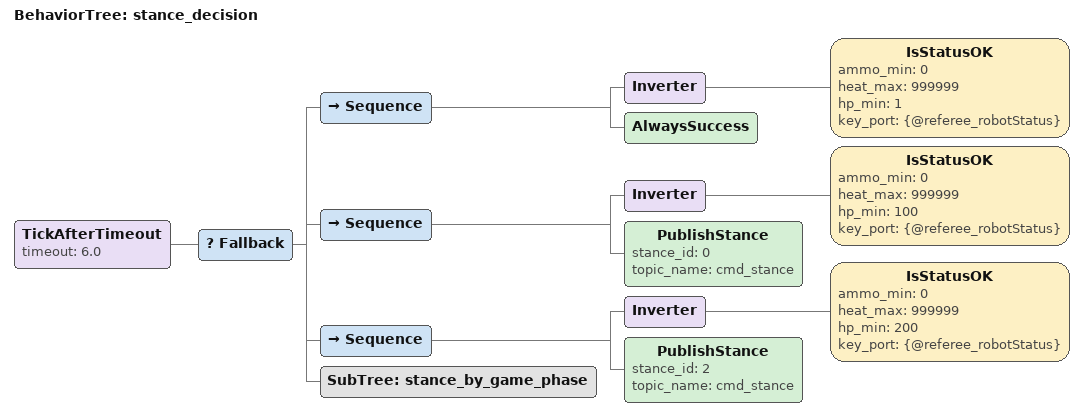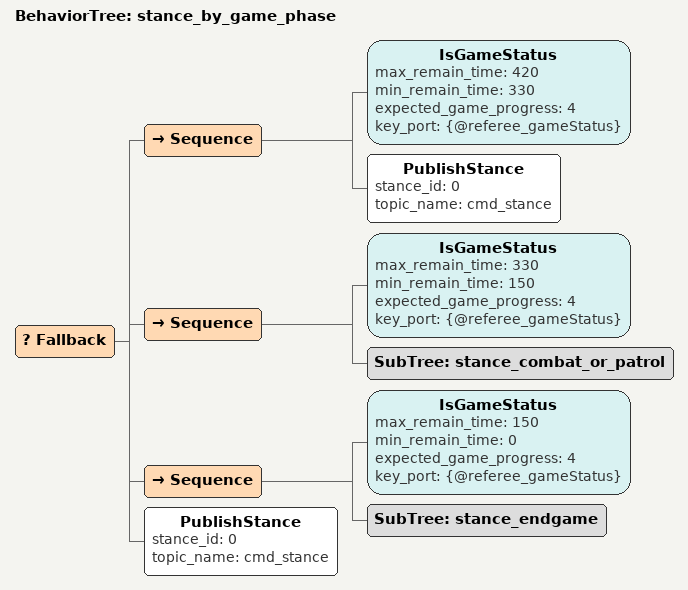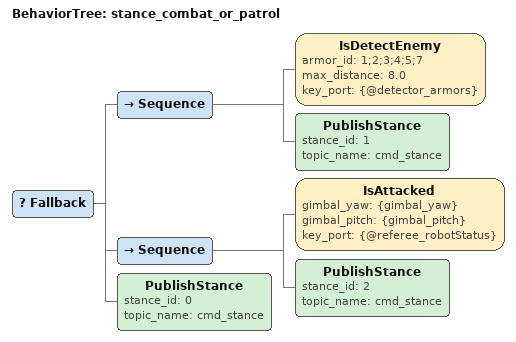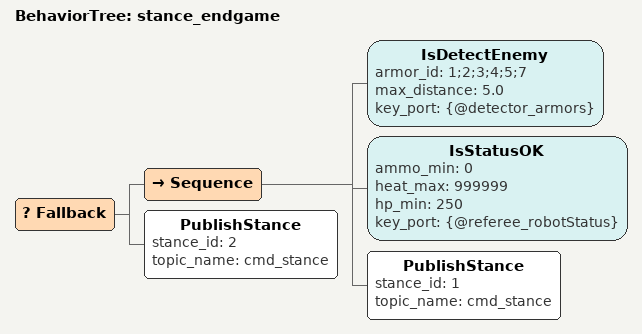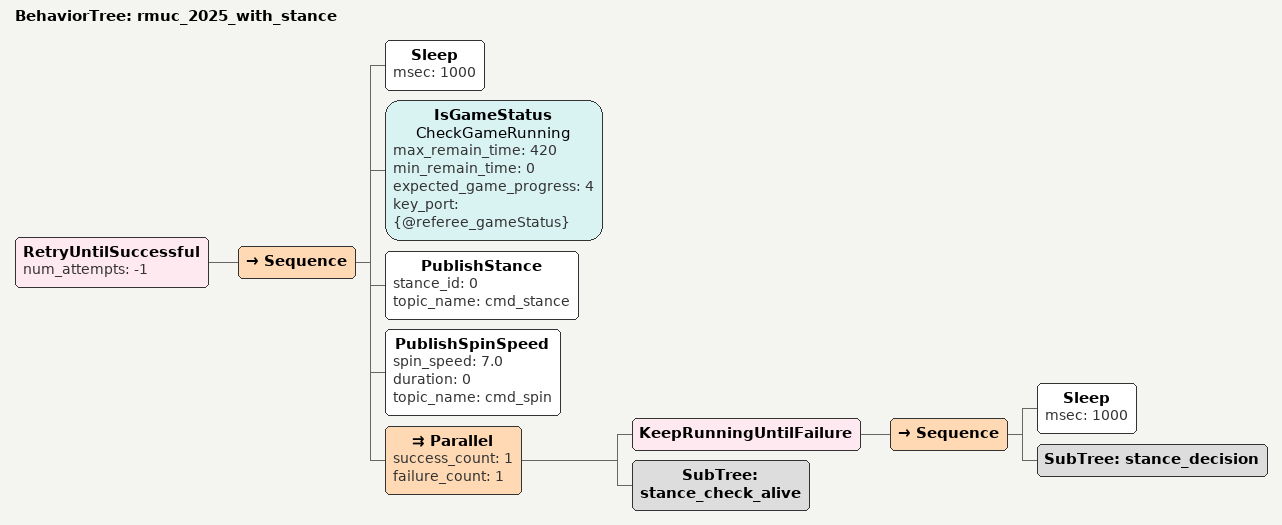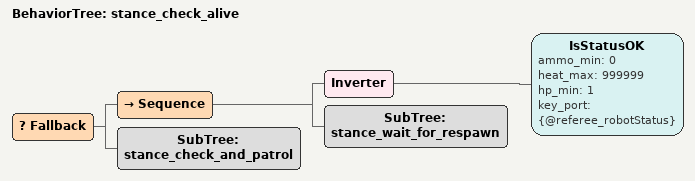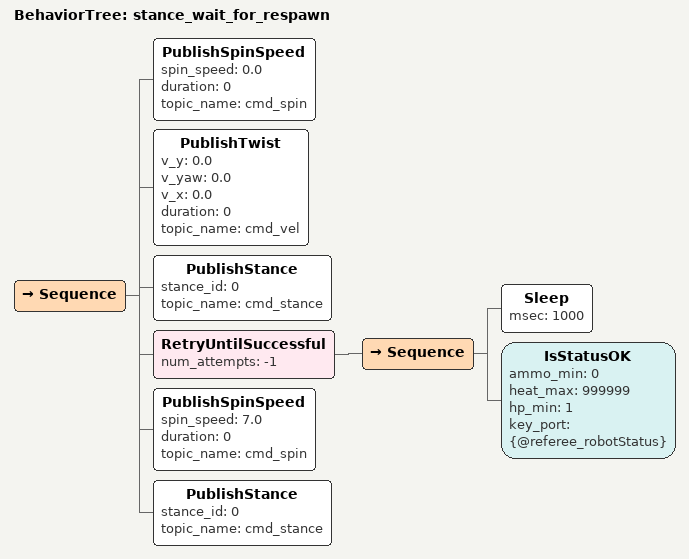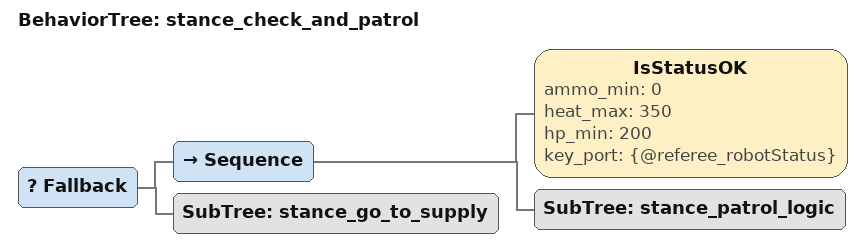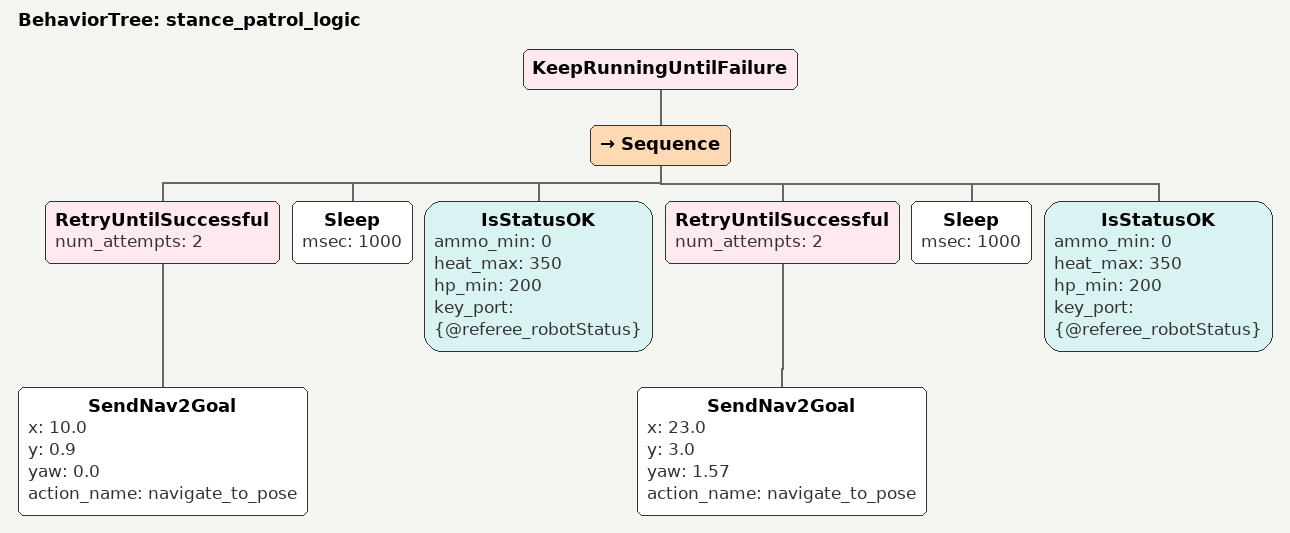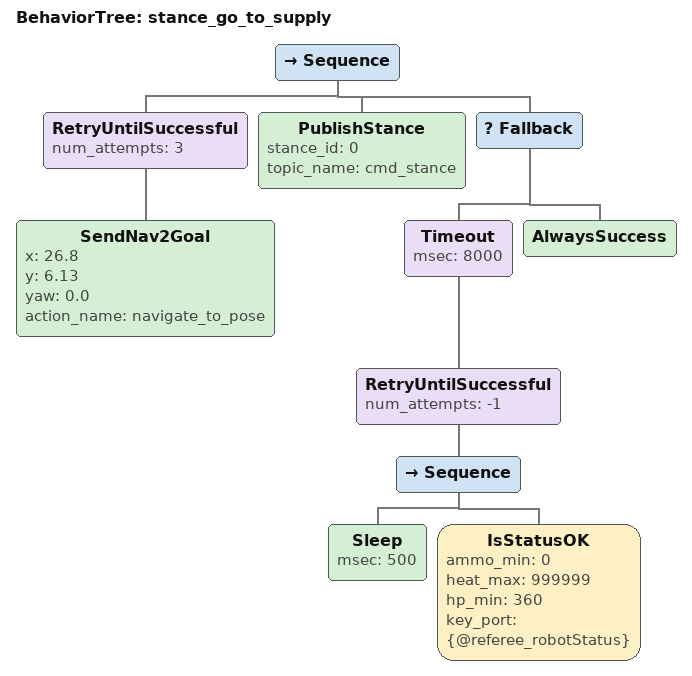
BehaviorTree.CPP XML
<?xml version="1.0" encoding="UTF-8"?>
<root BTCPP_format="4">

  <!-- 主入口: 姿态切换决策树                                         -->
  <!-- 在主行为树中作为 SubTree 被周期性调用                           -->
  <BehaviorTree ID="stance_decision">
    <!-- TickAfterTimeout: 至少间隔 6 秒才重新执行姿态决策
         (裁判系统冷却 5s, 留 1s 余量) -->
    <TickAfterTimeout timeout="6.0">
      <Fallback>
        <!-- 优先级 1: 死亡状态 → 不做姿态切换                  -->
        <Sequence>
          <Inverter>
            <IsStatusOK ammo_min="0" heat_max="999999" hp_min="1"
                        key_port="{@referee_robotStatus}"/>
          </Inverter>
          <!-- 已死亡, 跳过姿态决策, 返回 SUCCESS 不做操作 -->
          <AlwaysSuccess/>
        </Sequence>

        <!-- 优先级 2: HP 极低 (<100) → 移动姿态紧急逃跑       -->
        <!-- 理由: 1.5 倍底盘功率, 极速撤离到补给区             -->
        <Sequence>
          <Inverter>
            <IsStatusOK ammo_min="0" heat_max="999999" hp_min="100"
                        key_port="{@referee_robotStatus}"/>
          </Inverter>
          <PublishStance stance_id="0" topic_name="cmd_stance"/>
        </Sequence>

        <!-- 优先级 3: HP 较低 (<200) → 防御姿态保命            -->
        <!-- 理由: 50% 防御增益大幅降低受到的伤害               -->
        <!--        底盘功率虽降一半, 但保命优先                -->
        <Sequence>
          <Inverter>
            <IsStatusOK ammo_min="0" heat_max="999999" hp_min="200"
                        key_port="{@referee_robotStatus}"/>
          </Inverter>
          <PublishStance stance_id="2" topic_name="cmd_stance"/>
        </Sequence>

        <!-- 优先级 4: 比赛阶段性策略 (HP >= 200, 状态健康)     -->
        <SubTree ID="stance_by_game_phase"/>
      </Fallback>
    </TickAfterTimeout>
  </BehaviorTree>

  <!-- 按比赛阶段选择姿态 (HP >= 200 时进入)                          -->
  <BehaviorTree ID="stance_by_game_phase">
    <Fallback>
      <!-- Phase 1: 开局冲锋 (剩余时间 330s~420s, 即开局 1.5 分钟) -->
      <!-- 移动姿态: 底盘功率 1.5x, 最快速度抢占中央高地         -->
      <Sequence>
        <IsGameStatus max_remain_time="420" min_remain_time="330"
                      expected_game_progress="4"
                      key_port="{@referee_gameStatus}"/>
        <PublishStance stance_id="0" topic_name="cmd_stance"/>
      </Sequence>

      <!-- Phase 2: 主动交火期 (剩余时间 150s~330s)              -->
      <!-- 发现敌人 → 进攻姿态 (3 倍冷却, 极高输出)              -->
      <!-- 未发现敌人 → 移动姿态 (快速巡逻机动)                  -->
      <Sequence>
        <IsGameStatus max_remain_time="330" min_remain_time="150"
                      expected_game_progress="4"
                      key_port="{@referee_gameStatus}"/>
        <SubTree ID="stance_combat_or_patrol"/>
      </Sequence>

      <!-- Phase 3: 末期保守 (剩余时间 0s~150s, 最后 2.5 分钟)   -->
      <!-- 默认防御姿态保存血量; 发现近距离敌人才切进攻           -->
      <Sequence>
        <IsGameStatus max_remain_time="150" min_remain_time="0"
                      expected_game_progress="4"
                      key_port="{@referee_gameStatus}"/>
        <SubTree ID="stance_endgame"/>
      </Sequence>

      <!-- 兜底: 非比赛阶段或未知状态 → 移动姿态 -->
      <PublishStance stance_id="0" topic_name="cmd_stance"/>
    </Fallback>
  </BehaviorTree>

  <!-- 中期交火决策: 有敌人→进攻, 无敌人→移动                         -->
  <BehaviorTree ID="stance_combat_or_patrol">
    <Fallback>
      <!-- 检测到敌人 (任意步兵/英雄/哨兵, 8m 内) → 进攻姿态 -->
      <Sequence>
        <IsDetectEnemy armor_id="1;2;3;4;5;7" max_distance="8.0"
                       key_port="{@detector_armors}"/>
        <!-- HP >= 200 已在上层保证, 此处进攻姿态性价比最高:
             3 倍冷却 = 持续输出能力极强
             25% 易伤可接受 (中高血量承受得起) -->
        <PublishStance stance_id="1" topic_name="cmd_stance"/>
      </Sequence>

      <!-- 正在被攻击但未看到敌人 → 防御姿态 (被偷袭场景) -->
      <Sequence>
        <IsAttacked gimbal_yaw="{gimbal_yaw}" gimbal_pitch="{gimbal_pitch}"
                    key_port="{@referee_robotStatus}"/>
        <PublishStance stance_id="2" topic_name="cmd_stance"/>
      </Sequence>

      <!-- 无敌人、未被攻击 → 移动姿态 (快速巡逻) -->
      <PublishStance stance_id="0" topic_name="cmd_stance"/>
    </Fallback>
  </BehaviorTree>

  <!-- 末期决策: 保守防御为主, 近距离敌人才切进攻                      -->
  <BehaviorTree ID="stance_endgame">
    <Fallback>
      <!-- 近距离敌人 (5m 内) 且 HP 充足 (>= 250) → 进攻姿态
           末期拼输出, 但要求血量更高才敢进攻 -->
      <Sequence>
        <IsDetectEnemy armor_id="1;2;3;4;5;7" max_distance="5.0"
                       key_port="{@detector_armors}"/>
        <IsStatusOK ammo_min="0" heat_max="999999" hp_min="250"
                    key_port="{@referee_robotStatus}"/>
        <PublishStance stance_id="1" topic_name="cmd_stance"/>
      </Sequence>

      <!-- 默认防御姿态: 50% 防御增益, 保存血量到比赛结束 -->
      <PublishStance stance_id="2" topic_name="cmd_stance"/>
    </Fallback>
  </BehaviorTree>

  <!-- 完整主行为树: 集成姿态切换 + 现有巡逻逻辑                      -->
  <!-- 替换 rmul_2026_patrol 作为 7v7 主行为树                        -->
  <BehaviorTree ID="rmuc_2025_with_stance">
    <RetryUntilSuccessful num_attempts="-1">
      <Sequence>
        <Sleep msec="1000"/>
        <!-- 1. 等待比赛开始 -->
        <IsGameStatus name="CheckGameRunning"
                      max_remain_time="420"
                      min_remain_time="0"
                      expected_game_progress="4"
                      key_port="{@referee_gameStatus}"/>

        <!-- 2. 初始姿态: 移动 (开局默认) -->
        <PublishStance stance_id="0" topic_name="cmd_stance"/>

        <!-- 3. 启动自旋 -->
        <PublishSpinSpeed spin_speed="7.0" duration="0" topic_name="cmd_spin"/>

        <!-- 4. 主循环: 并行执行姿态决策 + 存活检查/巡逻 -->
        <Parallel success_count="1" failure_count="1">
          <!-- 线程 A: 姿态决策 (持续循环) -->
          <KeepRunningUntilFailure>
            <Sequence>
              <Sleep msec="1000"/>
              <SubTree ID="stance_decision"/>
            </Sequence>
          </KeepRunningUntilFailure>

          <!-- 线程 B: 原有巡逻/存活逻辑 -->
          <SubTree ID="stance_check_alive"/>
        </Parallel>
      </Sequence>
    </RetryUntilSuccessful>
  </BehaviorTree>

  <!-- 以下子树用 stance_ 前缀, 与 rmul_2026_patrol.xml 互不冲突      -->

  <BehaviorTree ID="stance_check_alive">
    <Fallback>
      <!-- 情况1: 车辆已死亡, 等待复活 -->
      <Sequence>
        <Inverter>
          <IsStatusOK ammo_min="0" heat_max="999999" hp_min="1"
                      key_port="{@referee_robotStatus}"/>
        </Inverter>
        <SubTree ID="stance_wait_for_respawn"/>
      </Sequence>

      <!-- 情况2: 车辆存活, 检查状态 -->
      <SubTree ID="stance_check_and_patrol"/>
    </Fallback>
  </BehaviorTree>

  <BehaviorTree ID="stance_wait_for_respawn">
    <Sequence>
      <!-- 停止自旋和移动 -->
      <PublishSpinSpeed spin_speed="0.0" duration="0" topic_name="cmd_spin"/>
      <PublishTwist v_y="0.0" v_yaw="0.0" v_x="0.0" duration="0" topic_name="cmd_vel"/>
      <!-- 死亡时切移动姿态, 复活后立即可用 -->
      <PublishStance stance_id="0" topic_name="cmd_stance"/>
      <!-- 循环等待复活 -->
      <RetryUntilSuccessful num_attempts="-1">
        <Sequence>
          <Sleep msec="1000"/>
          <IsStatusOK ammo_min="0" heat_max="999999" hp_min="1"
                      key_port="{@referee_robotStatus}"/>
        </Sequence>
      </RetryUntilSuccessful>
      <!-- 复活后恢复自旋和移动姿态 -->
      <PublishSpinSpeed spin_speed="7.0" duration="0" topic_name="cmd_spin"/>
      <PublishStance stance_id="0" topic_name="cmd_stance"/>
    </Sequence>
  </BehaviorTree>

  <BehaviorTree ID="stance_check_and_patrol">
    <Fallback>
      <!-- 情况1: 状态正常, 继续巡逻 -->
      <Sequence>
        <IsStatusOK ammo_min="0" heat_max="350" hp_min="200"
                    key_port="{@referee_robotStatus}"/>
        <SubTree ID="stance_patrol_logic"/>
      </Sequence>

      <!-- 情况2: 状态异常, 回基地补给 -->
      <SubTree ID="stance_go_to_supply"/>
    </Fallback>
  </BehaviorTree>

  <BehaviorTree ID="stance_patrol_logic">
    <KeepRunningUntilFailure>
      <Sequence>
        <!-- 巡逻点1 -->
        <RetryUntilSuccessful num_attempts="2">
          <SendNav2Goal x="10.0" y="0.9" yaw="0.0" action_name="navigate_to_pose"/>
        </RetryUntilSuccessful>
        <Sleep msec="1000"/>

        <!-- 状态检查 -->
        <IsStatusOK ammo_min="0" heat_max="350" hp_min="200"
                    key_port="{@referee_robotStatus}"/>

        <!-- 巡逻点2 -->
        <RetryUntilSuccessful num_attempts="2">
          <SendNav2Goal x="23.0" y="3.0" yaw="1.57" action_name="navigate_to_pose"/>
        </RetryUntilSuccessful>
        <Sleep msec="1000"/>

        <!-- 再次检查状态 -->
        <IsStatusOK ammo_min="0" heat_max="350" hp_min="200"
                    key_port="{@referee_robotStatus}"/>
      </Sequence>
    </KeepRunningUntilFailure>
  </BehaviorTree>

  <!-- 带姿态切换的补给逻辑 -->
  <BehaviorTree ID="stance_go_to_supply">
    <Sequence>
      <!-- 回补给途中: HP<200 已在上层触发防御姿态
           到达补给区附近后切移动姿态, 准备恢复后快速出击 -->

      <!-- 前往补给区 -->
      <RetryUntilSuccessful num_attempts="3">
        <SendNav2Goal x="26.8" y="6.13" yaw="0.0" action_name="navigate_to_pose"/>
      </RetryUntilSuccessful>

      <!-- 到达补给区, 切移动姿态 (恢复后可立即高速机动) -->
      <PublishStance stance_id="0" topic_name="cmd_stance"/>

      <!-- 等待补给: HP>=360 或 超时 8 秒 -->
      <Fallback>
        <Timeout msec="8000">
          <RetryUntilSuccessful num_attempts="-1">
            <Sequence>
              <Sleep msec="500"/>
              <IsStatusOK ammo_min="0" heat_max="999999" hp_min="360"
                          key_port="{@referee_robotStatus}"/>
            </Sequence>
          </RetryUntilSuccessful>
        </Timeout>
        <AlwaysSuccess/>
      </Fallback>
    </Sequence>
  </BehaviorTree>

  <!-- 节点模型定义                                                    -->

</root>
